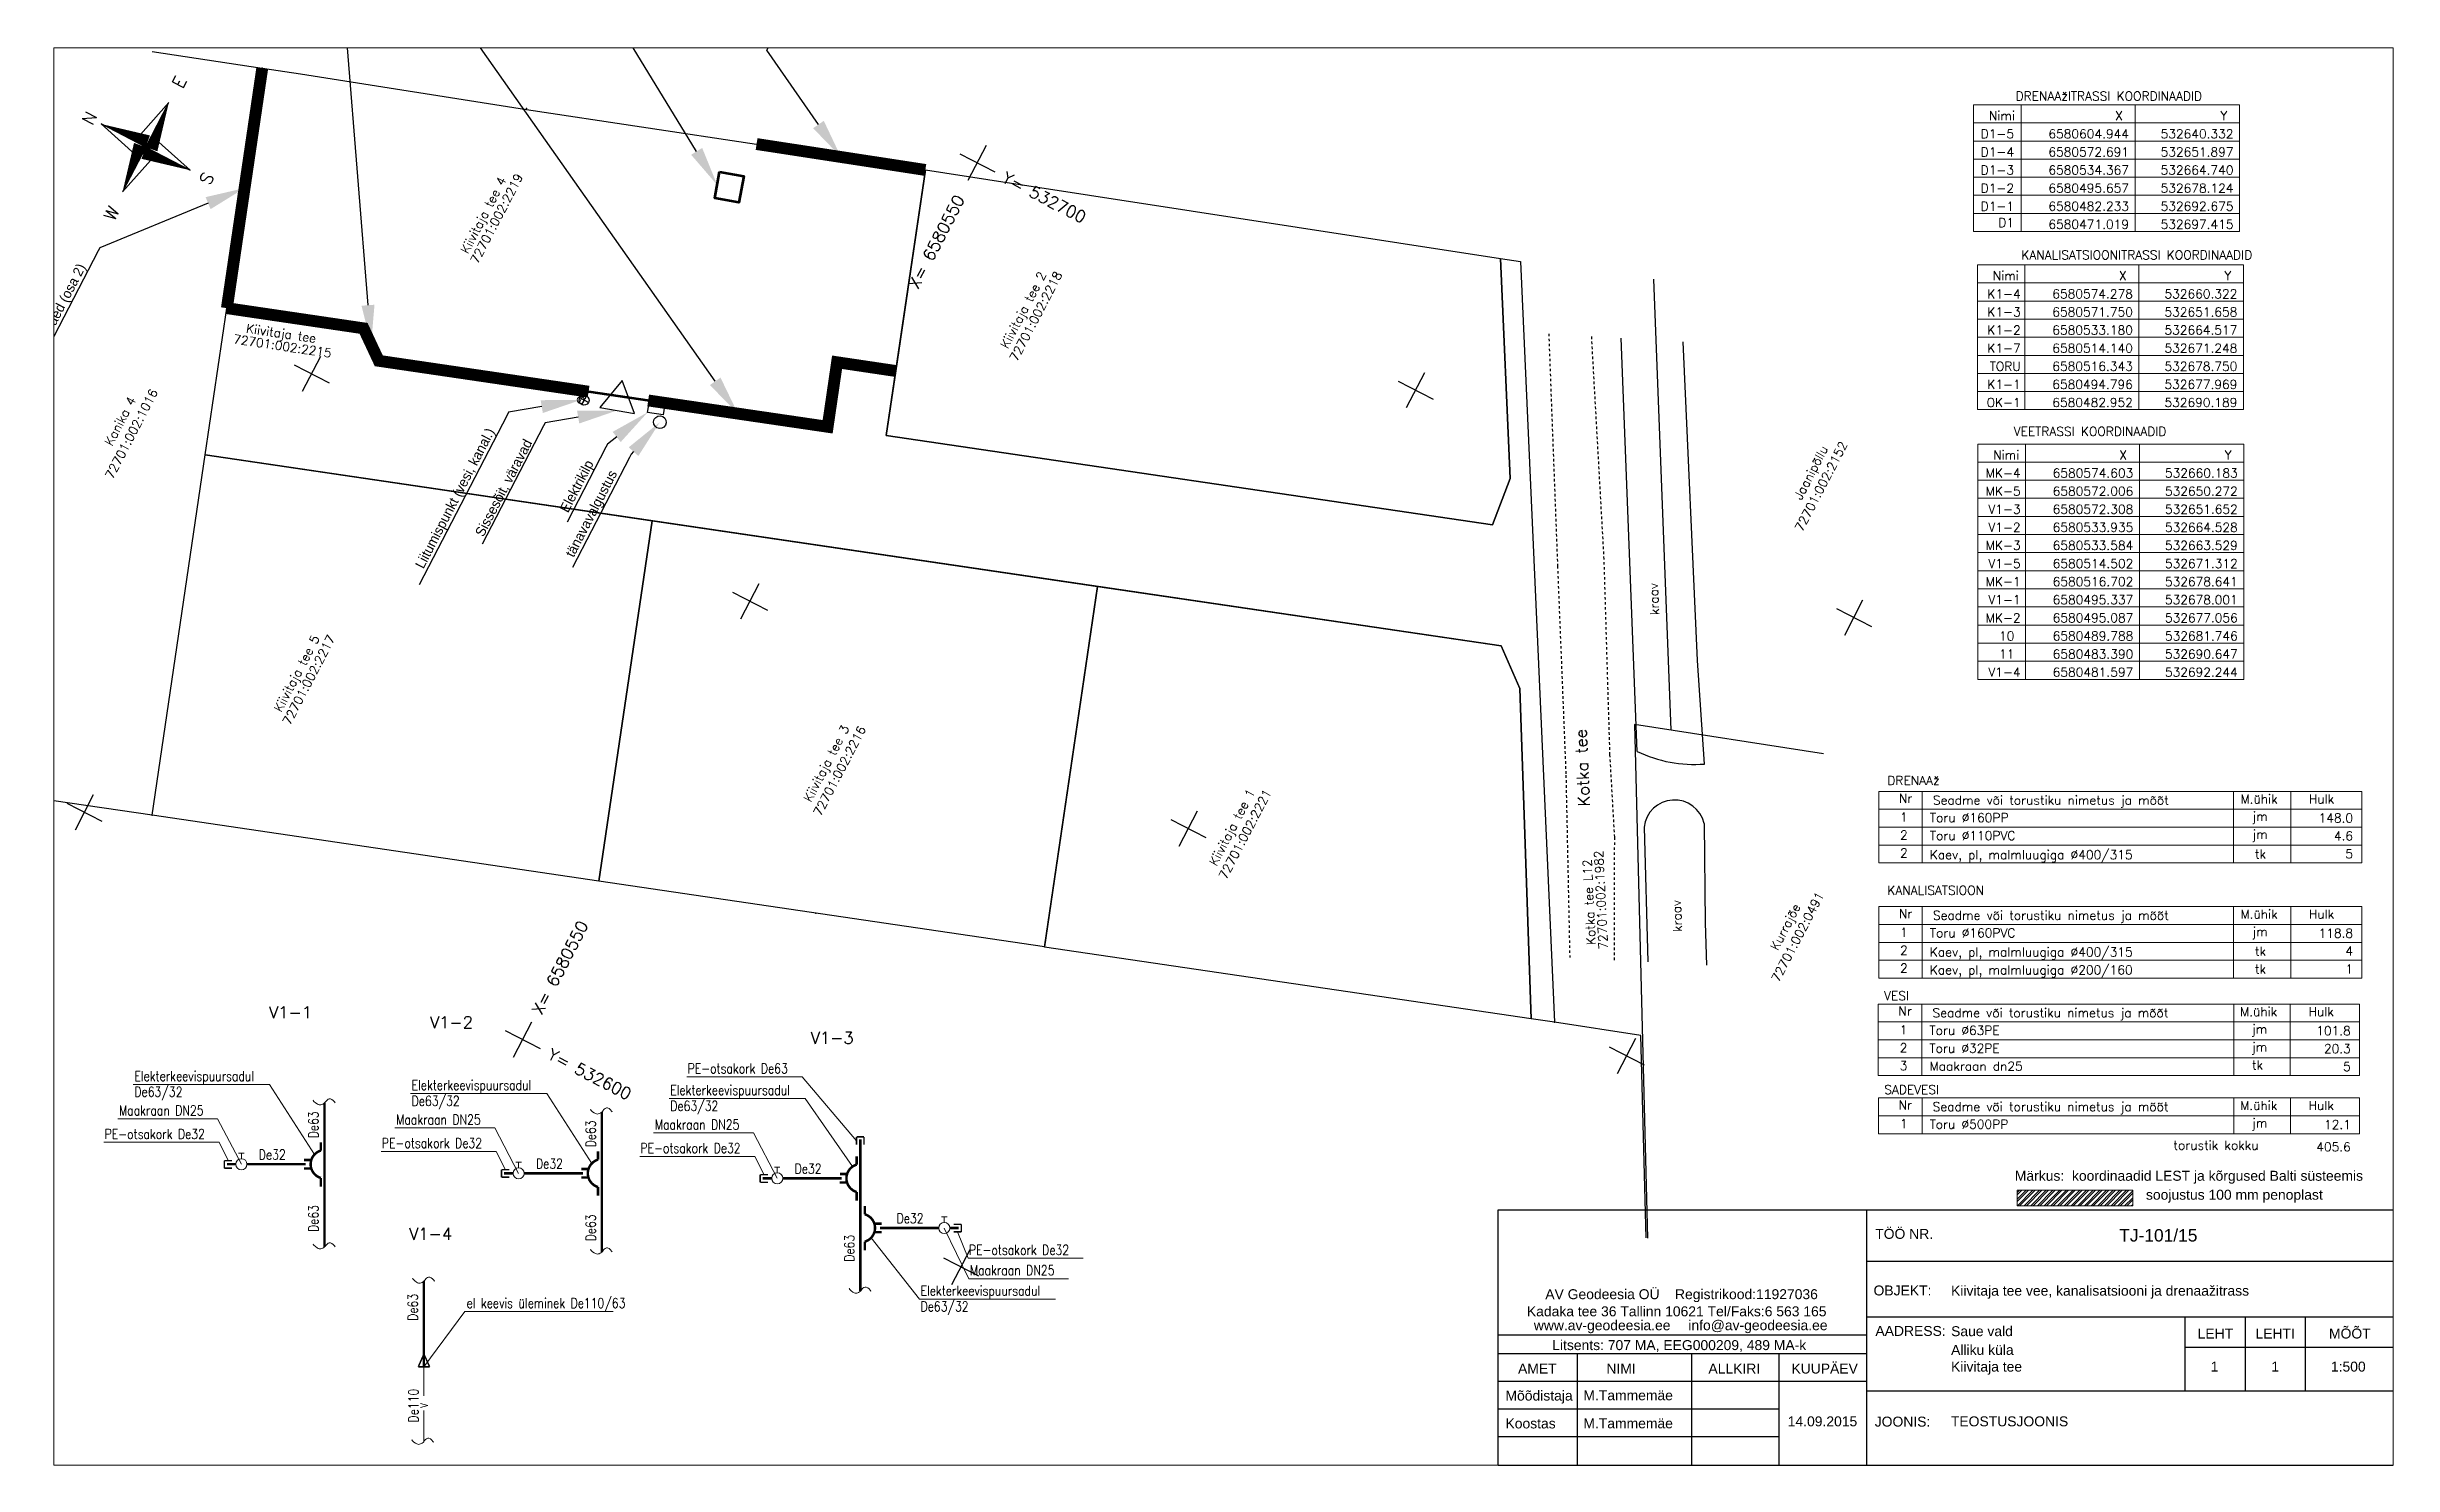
# Paper-space layout 'väljaprint raamiga' of a CAD drawing. Header units: metres. Extents: x -33 to 439, y 1 to 287.
# The model-space entities are those that its viewports show. They can reach past a viewport. Long polylines and large blocks are cut down to what shows.
import ezdxf
from ezdxf import colors
from ezdxf.entities.mleader import LeaderData, LeaderLine
from ezdxf.enums import TextEntityAlignment as Align
from ezdxf.math import Vec2, Vec3

# ---------------------------------------------------------------- set-up
doc = ezdxf.new("R2010")
doc.units = ezdxf.units.M
for name, pattern in [('KATASTRIPIIR', [0.02, 0.01, 0.01]), ('KRAAVIPERV', [0.02, 0.01, 0.01]), ('KRUUSKILL', [2, 1, -1])]:
    doc.linetypes.add(name, pattern=pattern)
doc.layers.add('ABIJOONIS', color=7, linetype='Continuous', lineweight=0)
doc.layers.add('VKAEV', color=7, linetype='Continuous', lineweight=13)
for name, color, linetype in [('KKAEV', 7, 'Continuous'), ('PIIR', 32, 'Continuous'), ('TEE', 122, 'Continuous'), ('VEEKOGU', 5, 'Continuous'), ('vork', 15, 'Continuous'), ('VORMISTUS', 7, 'Continuous')]:
    doc.layers.add(name, color=color, linetype=linetype)
doc.styles.add('JANA', font='ROMANS.SHX', dxfattribs={"width": 0.8, "height": 1})
doc.styles.add('Jana1', font='romant.shx', dxfattribs={"height": 1.2})
doc.styles.add('kirjanurga text', font='arial.ttf', dxfattribs={"height": 2})
doc.styles.add('romanc', font='romanc.shx')
doc.styles.add('ROMAND', font='romand')
doc.styles.add('romans', font='romans.shx')
doc.linetypes.add('V1_tihe', pattern='A,8,-4,["V1",Standard,S=2.54,R=0,X=-2.54,Y=-1.27],-3', length=15)

# ---------------------------------------------------------------- blocks, each defined once
blk = doc.blocks.new('põhi-lõuna')
at = {"layer": 'VORMISTUS'}
for points in [[(-154.06, 830.61), (-156.58, 820.82), (-154.08, 820.51)], [(-143.98, 820.48), (-153.77, 823.01), (-154.08, 820.51)], [(-164.19, 820.53), (-154.4, 818.01), (-154.08, 820.51)], [(-154.11, 810.4), (-151.58, 820.19), (-154.08, 820.51)]]:
    blk.add_lwpolyline(points, close=True, dxfattribs=at)
at = {"layer": 'VORMISTUS', "color": 5}
blk.add_lwpolyline([(-154.06, 830.61, 0, 2.5, 0), (-152.85, 820.68, 0, 0, 0)], format="xyseb", dxfattribs=at)
at = {"layer": 'VORMISTUS'}
for points in [[(-164.19, 820.53, 0, 2.5, 0), (-154.26, 821.74, 0, 0, 0)], [(-143.98, 820.48, 0, 2.5, 0), (-153.91, 819.27, 0, 0, 0)]]:
    blk.add_lwpolyline(points, format="xyseb", dxfattribs=at)
at = {"layer": 'VORMISTUS', "color": 42}
blk.add_lwpolyline([(-154.11, 810.4, 0, 2.5, 0), (-155.32, 820.33, 0, 0, 0)], format="xyseb", dxfattribs=at)
at = {"layer": 'VORMISTUS', "color": 5, "style": 'ROMAND'}
blk.add_text('N', height=2.5, dxfattribs=at).set_placement((-154.09, 833.28), align=Align.MIDDLE_CENTER)
at = {"layer": 'VORMISTUS', "style": 'ROMAND'}
for s, p in [('W', (-169.05, 820.54)), ('E', (-139.34, 820.47))]:
    blk.add_text(s, height=2.5, dxfattribs=at).set_placement(p, align=Align.MIDDLE_CENTER)
at = {"layer": 'VORMISTUS', "color": 42, "style": 'ROMAND'}
blk.add_text('S', height=2.5, dxfattribs=at).set_placement((-154.09, 806.72), align=Align.MIDDLE_CENTER)
blk = doc.blocks.new('VKORIS')
at = {"color": 0, "linetype": 'Continuous'}
for p, q in [((-4, 0), (4, 0)), ((0, 4), (0, -4))]:
    blk.add_line(p, q, dxfattribs=at)
blk = doc.blocks.new('KAKAEV')
at = {"color": 0, "linetype": 'Continuous'}
for p, q in [((-1, 0), (1, 0)), ((0, -1), (0, 1))]:
    blk.add_line(p, q, dxfattribs=at)
blk.add_circle((0, 0), 1, dxfattribs=at)
blk = doc.blocks.new('VESIIB')
at = {"color": 0, "linetype": 'Continuous'}
for p, q in [((-0.7, 0), (0.7, 0)), ((-0.49, -0.49), (-0.77, -0.77)), ((0.49, -0.49), (0.77, -0.77))]:
    blk.add_line(p, q, dxfattribs=at)
blk.add_circle((0, 0), 0.7, dxfattribs=at)

msp = doc.modelspace()

# ---------------------------------------------------------------- linework, layer by layer
at = {"color": 2, "linetype": 'Continuous', "lineweight": 70}
msp.add_line((532661.3, 6580574.28), (532663.34, 6580568.38), dxfattribs=at)
at = {"color": 3, "linetype": 'Continuous', "lineweight": 70, "const_width": 1.2}
for points in [[(532675.17, 6580618.7), (532651.94, 6580610.69)], [(532696.93, 6580554.34), (532691.39, 6580570.72), (532691.39, 6580570.72)]]:
    msp.add_lwpolyline(points, dxfattribs=at)
at = {"color": 5, "linetype": 'Continuous', "lineweight": 70, "const_width": 1.2}
for points in [[(532651.94, 6580610.69), (532656.5, 6580597.46), (532654.29, 6580594.58), (532661.3, 6580574.28)], [(532677.48, 6580547.63), (532675.53, 6580553.31), (532669.29, 6580551.15), (532663.29, 6580568.51)]]:
    msp.add_lwpolyline(points, dxfattribs=at)
for points in [[(532660.39, 6580572.54), (532661.48, 6580569.15), (532663.87, 6580571.78)], [(532663.29, 6580568.36), (532663.78, 6580566.85), (532662.68, 6580566.49), (532662.19, 6580568.01)]]:
    msp.add_lwpolyline(points, close=True)
at = {"linetype": 'Continuous', "lineweight": 70}
for points in [[(532661.78, 6580572.86), (532661.78, 6580572.86)], [(532661.78, 6580572.86), (532661.78, 6580572.86), (532661.78, 6580572.86), (532661.78, 6580572.86), (532661.78, 6580572.86), (532661.78, 6580572.86)]]:
    msp.add_lwpolyline(points, dxfattribs=at)
msp.add_lwpolyline([(532687.16, 6580572.74), (532687.89, 6580570.37), (532685.31, 6580569.58), (532684.58, 6580571.94)], close=True, dxfattribs=at)
msp.add_circle((532661.88, 6580566.45), 0.635)
at = {"layer": 'PIIR', "linetype": 'KATASTRIPIIR'}
msp.add_line((532671.53, 6580629.39), (532675.17, 6580618.7), dxfattribs=at)
for points in [[(532651.94, 6580610.69), (532675.17, 6580618.69), (532676.42, 6580614.99), (532683.77, 6580593.02), (532691.39, 6580570.72), (532696.93, 6580554.34), (532677.48, 6580547.63), (532675.54, 6580553.3), (532669.27, 6580551.14), (532654.29, 6580594.58), (532656.5, 6580597.46)], [(532637.76, 6580605.81), (532652.66, 6580562.56), (532617.78, 6580550.54), (532602.87, 6580593.78), (532637.76, 6580605.81), (532637.76, 6580605.81)], [(532617.78, 6580550.54), (532652.66, 6580562.56), (532667.53, 6580519.44), (532632.65, 6580507.41)], [(532671.25, 6580545.48), (532696.93, 6580554.34), (532698.98, 6580548.27), (532715.8, 6580498.51), (532696.48, 6580487.37), (532691.47, 6580486.82)], [(532632.64, 6580507.41), (532667.53, 6580519.44), (532681, 6580480.37), (532678.04, 6580476.73), (532648.89, 6580460.3)]]:
    msp.add_lwpolyline(points, close=True, dxfattribs=at)
for points in [[(532637.76, 6580605.81), (532651.94, 6580610.69), (532656.5, 6580597.46), (532654.29, 6580594.58), (532669.29, 6580551.15), (532675.53, 6580553.31), (532677.48, 6580547.63), (532671.25, 6580545.48), (532691.47, 6580486.82), (532696.48, 6580487.37), (532715.8, 6580498.51), (532716.45, 6580496.58), (532649.66, 6580458.06), (532648.89, 6580460.3), (532678.04, 6580476.73), (532681, 6580480.37), (532637.76, 6580605.8)], [(532602.87, 6580593.78), (532598.89, 6580605.29)], [(532671.81, 6580545.68), (532677.48, 6580547.63), (532675.54, 6580553.3), (532669.29, 6580551.15)], [(532721.06, 6580483.8), (532681.35, 6580461.21)], [(532686.33, 6580446.36), (532680.17, 6580464.73), (532634.59, 6580439.64)], [(532634.54, 6580439.76), (532652.51, 6580449.66), (532649.66, 6580458.06)]]:
    msp.add_lwpolyline(points, dxfattribs=at)
at = {"layer": 'PIIR', "linetype": 'Continuous'}
for p in [(532675.17, 6580618.7), (532602.87, 6580593.78), (532683.84, 6580593.07), (532625.02, 6580529.54), (532649.66, 6580458.06)]:
    msp.add_point(p, dxfattribs=at)
at = {"layer": 'TEE', "color": 8, "linetype": 'KRUUSKILL'}
for points in [[(532711.27, 6580490.66), (532690.8, 6580479.04), (532672.4, 6580468.54), (532656.18, 6580459.69)], [(532658.05, 6580455.55), (532669.11, 6580461.27), (532676.29, 6580465.53), (532693.61, 6580475.18), (532713.04, 6580486.68)]]:
    msp.add_lwpolyline(points, dxfattribs=at)
at = {"layer": 'VEEKOGU', "color": 8, "linetype": 'KRAAVIPERV'}
for points in [[(532677.86, 6580463.23), (532714.25, 6580483.94)], [(532679.86, 6580456.61), (532688.85, 6580462.06), (532716.8, 6580478.2)], [(532671.38, 6580459.1), (532659.43, 6580452.48)], [(532674.51, 6580453.85), (532665.63, 6580449.15), (532661.88, 6580447.04)]]:
    msp.add_lwpolyline(points, dxfattribs=at)
for centre, radius, start, end in [((532691.07, 6580463.59), 13.21, 181.575, 211.9314), ((532672.48, 6580456.2), 3.1, 310.725, 110.7651)]:
    msp.add_arc(centre, radius, start, end, dxfattribs=at)

# ---------------------------------------------------------------- block references
at = {"layer": 'KKAEV', "color": 1, "xscale": 0.5, "yscale": 0.5, "zscale": 0.5}
msp.add_blockref('KAKAEV', (532660.32, 6580574.28), dxfattribs=at)
at = {"layer": 'VKAEV', "color": 5, "xscale": 0.5, "yscale": 0.5, "zscale": 0.5}
msp.add_blockref('VESIIB', (532660.18, 6580574.6), dxfattribs=at)
at = {"layer": 'vork', "linetype": 'Continuous', "xscale": 0.5, "yscale": 0.5, "zscale": 0.5}
for p in [(532600, 6580600), (532650, 6580600), (532700, 6580600), (532600, 6580550), (532650, 6580550), (532700, 6580550), (532600, 6580500), (532650, 6580500), (532700, 6580500), (532600, 6580450), (532650, 6580450), (532700, 6580450)]:
    msp.add_blockref('VKORIS', p, dxfattribs=at)

# ---------------------------------------------------------------- texts
at = {"layer": 'PIIR', "linetype": 'KATASTRIPIIR', "style": 'romans'}
for s, p in [('72701:002:1016', (532631.18, 6580612.96)), ('Kanika 4', (532634.13, 6580614.56)), ('Kiivitaja tee 4', (532667.99, 6580591.51)), ('72701:002:2219', (532667.56, 6580590.17)), ('Kiivitaja tee 5', (532618.1, 6580586.93)), ('72701:002:2217', (532617.33, 6580585.54)), ('72701:002:2218', (532683.91, 6580537.13)), ('Kiivitaja tee 2', (532684.65, 6580538.56)), ('Kiivitaja tee 3', (532634.71, 6580535.12)), ('72701:002:2216', (532633.91, 6580533.59)), ('72701:002:2221', (532647.12, 6580494.18)), ('Kiivitaja tee 1', (532647.88, 6580495.68)), ('72701:002:2152', (532705.24, 6580458.61)), ('Jaanipõllu', (532708.05, 6580460.17)), ('72701:002:0491', (532663.65, 6580439.72)), ('Kurrajõe', (532666.45, 6580441.29))]:
    msp.add_text(s, height=0.9, dxfattribs=at).set_placement(p)
for s, rotation, p in [('72701:002:2215', 289.0218, (532649.07, 6580608.52)), ('Kiivitaja tee', 289.0218, (532650.62, 6580607.86)), ('Kotka tee L12', 30.2241, (532658.54, 6580457.96)), ('72701:002:1982', 30.2241, (532658.71, 6580456.66))]:
    msp.add_text(s, height=0.9, rotation=rotation, dxfattribs=at).set_placement(p)
at = {"layer": 'TEE', "color": 8, "linetype": 'KRUUSKILL', "style": 'romanc'}
msp.add_text('Kotka tee ', height=1.2, rotation=29.9181, dxfattribs=at).set_placement((532674.19, 6580467.61), align=Align.MIDDLE)
at = {"layer": 'VEEKOGU', "color": 8, "linetype": 'KRAAVIPERV', "style": 'romanc'}
for p in [(532692.33, 6580468.83), (532664.92, 6580452)]:
    msp.add_text('kraav', height=0.9, rotation=29.9181, dxfattribs=at).set_placement(p, align=Align.MIDDLE)
at = {"layer": 'vork', "style": 'romans'}
for p in [(532603, 6580550), (532685.78, 6580550)]:
    msp.add_text('X= 6580550', height=1.2, dxfattribs=at).set_placement(p, align=Align.MIDDLE_LEFT)
for s, p in [('Y= 532600', (532600, 6580547)), ('Y= 532700', (532700, 6580547))]:
    msp.add_text(s, height=1.2, rotation=270, dxfattribs=at).set_placement(p, align=Align.MIDDLE_LEFT)

# ---------------------------------------------------------------- leaders
at = {"linetype": 'Continuous', "lineweight": 70}
ml = msp.add_multileader_mtext('Standard', dxfattribs=at)
ml.set_content('\\pxi-3,l4,t4;plaan.^Ipiirdeaed (osa 2)', color=256)
ml.set_leader_properties()
ml.build(insert=Vec2(0, 0))
ml.multileader.update_dxf_attribs({"text_right_attachment_type": 6, "dogleg_length": 0.36})
ctx = ml.context
ctx.base_point, ctx.char_height, ctx.plane_origin = Vec3(532624.42, 6580625.59), 1, Vec3(532663.56, 6580614.69)
ctx.right_attachment, ctx.text_align_type = 6, 2
notes = []
notes.append((ctx, [(0, (1, 1, 0), (532651.45, 6580624.92), (-1, 0), 0.36, [(0, [(532663.56, 6580614.69)], 0, [])])]))
ctx.mtext.insert, ctx.mtext.alignment, ctx.mtext.flow_direction = Vec3(532649.09, 6580626.26), 3, 5
ml = msp.add_multileader_mtext('Standard', dxfattribs=at)
ml.set_content('\\pxi-3,l4,t4;plaan.^Ipiirdeaed (osa 3)', color=256)
ml.set_leader_properties()
ml.build(insert=Vec2(0, 0))
ml.multileader.update_dxf_attribs({"text_right_attachment_type": 6, "dogleg_length": 0.36})
ctx = ml.context
ctx.base_point, ctx.char_height, ctx.plane_origin = Vec3(532691.99, 6580618.63), 1, Vec3(532655.39, 6580596.02)
ctx.right_attachment = 6
notes.append((ctx, [(0, (1, 1, 0), (532691.63, 6580618.63), (1, 0), 0.36, [(0, [(532655.39, 6580596.02)], 0, [])])]))
ctx.mtext.insert, ctx.mtext.flow_direction = Vec3(532693.99, 6580619.3), 5
ml = msp.add_multileader_mtext('Standard', dxfattribs=at)
ml.set_content('\\pxi-3,l4,t4;plaan.^Ipiirdeaed (osa 4)', color=256)
ml.set_leader_properties()
ml.build(insert=Vec2(0, 0))
ml.multileader.update_dxf_attribs({"text_right_attachment_type": 6, "dogleg_length": 0.36})
ctx = ml.context
ctx.base_point, ctx.char_height, ctx.plane_origin = Vec3(532691.56, 6580607.82), 1, Vec3(532666.29, 6580559.83)
ctx.right_attachment = 6
notes.append((ctx, [(0, (1, 1, 0), (532691.2, 6580607.82), (1, 0), 0.36, [(0, [(532666.29, 6580559.83)], 0, [])])]))
ctx.mtext.insert, ctx.mtext.flow_direction = Vec3(532693.56, 6580608.49), 5
ml = msp.add_multileader_mtext('Standard', dxfattribs=at)
ml.set_content('aiakuur (2.5x2.5 m)', color=256)
ml.set_leader_properties()
ml.build(insert=Vec2(0, 0))
ml.multileader.update_dxf_attribs({"text_right_attachment_type": 6, "dogleg_length": 0.36})
ctx = ml.context
ctx.base_point, ctx.char_height, ctx.plane_origin = Vec3(532698.98, 6580593.46), 1, Vec3(532685.87, 6580572.34)
ctx.right_attachment = 6
notes.append((ctx, [(0, (1, 1, 0), (532698.62, 6580593.46), (1, 0), 0.36, [(0, [(532685.87, 6580572.34)], 0, [])])]))
ctx.mtext.insert, ctx.mtext.flow_direction = Vec3(532700.98, 6580593.96), 5
ml = msp.add_multileader_mtext('Standard')
ml.set_content('Liitumispunkt (vesi, kanal.)', color=256)
ml.set_leader_properties()
ml.build(insert=Vec2(0, 0))
ml.multileader.update_dxf_attribs({"text_right_attachment_type": 6, "dogleg_length": 0.36})
ctx = ml.context
ctx.base_point, ctx.char_height, ctx.plane_origin = Vec3(532628.7, 6580581.17), 1, Vec3(532660.18, 6580574.6)
ctx.right_attachment, ctx.text_align_type = 6, 2
notes.append((ctx, [(0, (1, 1, 0), (532655.73, 6580580.51), (-1, 0), 0.36, [(0, [(532660.18, 6580574.6)], 0, [])])]))
ctx.mtext.insert, ctx.mtext.alignment, ctx.mtext.flow_direction = Vec3(532653.37, 6580581.84), 3, 5
ml = msp.add_multileader_mtext('Standard')
ml.set_content('Sissesõit, väravad', color=256)
ml.set_leader_properties()
ml.build(insert=Vec2(0, 0))
ml.multileader.update_dxf_attribs({"text_right_attachment_type": 6, "dogleg_length": 0.36})
ctx = ml.context
ctx.base_point, ctx.char_height, ctx.plane_origin = Vec3(532636.28, 6580577.36), 1, Vec3(532660.94, 6580570.84)
ctx.right_attachment, ctx.text_align_type = 6, 2
notes.append((ctx, [(0, (1, 1, 0), (532656.48, 6580576.74), (-1, 0), 0.36, [(0, [(532660.94, 6580570.84)], 0, [])])]))
ctx.mtext.insert, ctx.mtext.alignment, ctx.mtext.flow_direction = Vec3(532654.12, 6580577.94), 3, 5
ml = msp.add_multileader_mtext('Standard', dxfattribs=at)
ml.set_content('\\pxi-3,l5,t5;plaan.^Ipiirdeaed (osa 1)', color=256)
ml.set_leader_properties()
ml.build(insert=Vec2(0, 0))
ml.multileader.update_dxf_attribs({"text_right_attachment_type": 6, "dogleg_length": 0.36})
ctx = ml.context
ctx.base_point, ctx.char_height, ctx.plane_origin = Vec3(532700.67, 6580574.16), 1, Vec3(532694.16, 6580562.53)
ctx.right_attachment = 6
notes.append((ctx, [(0, (1, 1, 0), (532700.31, 6580574.16), (1, 0), 0.36, [(0, [(532694.16, 6580562.53)], 0, [])])]))
ctx.mtext.insert, ctx.mtext.flow_direction = Vec3(532702.67, 6580574.83), 5
ml = msp.add_multileader_mtext('Standard')
ml.set_content('Elektrikilp', color=256)
ml.set_leader_properties()
ml.build(insert=Vec2(0, 0))
ml.multileader.update_dxf_attribs({"text_right_attachment_type": 6, "dogleg_length": 0.36})
ctx = ml.context
ctx.base_point, ctx.char_height, ctx.plane_origin = Vec3(532644.78, 6580570.78), 1, Vec3(532662.19, 6580568.01)
ctx.right_attachment, ctx.text_align_type = 6, 2
notes.append((ctx, [(0, (1, 1, 0), (532657.47, 6580570.12), (-1, 0), 0.36, [(0, [(532662.19, 6580568.01)], 0, [])])]))
ctx.mtext.insert, ctx.mtext.alignment, ctx.mtext.flow_direction = Vec3(532655.11, 6580571.45), 3, 5
ml = msp.add_multileader_mtext('Standard')
ml.set_content('tänavavalgustus', color=256)
ml.set_leader_properties()
ml.build(insert=Vec2(0, 0))
ml.multileader.update_dxf_attribs({"text_right_attachment_type": 6, "dogleg_length": 0.36})
ctx = ml.context
ctx.base_point, ctx.char_height, ctx.plane_origin = Vec3(532639.13, 6580568.2), 1, Vec3(532661.88, 6580566.45)
ctx.right_attachment, ctx.text_align_type = 6, 2
notes.append((ctx, [(0, (1, 1, 0), (532657.66, 6580567.53), (-1, 0), 0.36, [(0, [(532661.88, 6580566.45)], 0, [])])]))
ctx.mtext.insert, ctx.mtext.alignment, ctx.mtext.flow_direction = Vec3(532655.3, 6580568.87), 3, 5
for ctx, leaders in notes:
    for number, flags, end, landing, length, lines in leaders:
        leader = LeaderData()
        leader.index, (leader.has_last_leader_line, leader.has_dogleg_vector, leader.attachment_direction) = number, flags
        leader.last_leader_point, leader.dogleg_vector, leader.dogleg_length = Vec3(end), Vec3(landing), length
        for number, points, colour, breaks in lines:
            line = LeaderLine()
            line.index, line.vertices, line.color, line.breaks = number, Vec3.list(points), colors.encode_raw_color(colour), breaks
            leader.lines.append(line)
        ctx.leaders.append(leader)

psp = doc.layouts.new('väljaprint raamiga')

# ---------------------------------------------------------------- hatches: boundary and pattern name
at = {"layer": 'ABIJOONIS'}
h = psp.add_hatch(dxfattribs=at)
h.set_pattern_fill('ANSI32', color=131, scale=0.1, style=0)
h.paths.add_polyline_path([(363.41, 56.73), (386.62, 56.73), (386.62, 53.62), (363.41, 53.62)])

# ---------------------------------------------------------------- linework, layer by layer
at = {"layer": 'ABIJOONIS', "linetype": 'Continuous'}
for p, q in [((354.62, 253.17), (354.62, 275.01)), ((354.62, 275.01), (408.13, 275.01)), ((364.18, 253.17), (364.18, 275.01)), ((387.11, 253.17), (387.11, 275.01)), ((408.13, 253.17), (408.13, 275.01)), ((354.62, 271.37), (408.13, 271.37)), ((354.62, 267.73), (408.13, 267.73)), ((354.62, 264.09), (408.13, 264.09)), ((354.62, 260.45), (408.13, 260.45)), ((354.62, 256.81), (408.13, 256.81)), ((354.62, 253.17), (408.13, 253.17)), ((354.62, 253.17), (408.13, 253.17)), ((354.62, 249.53), (354.62, 253.17)), ((364.18, 249.53), (364.18, 253.17)), ((387.11, 249.53), (387.11, 253.17)), ((408.13, 249.53), (408.13, 253.17)), ((354.62, 249.53), (408.13, 249.53)), ((355.4, 213.71), (355.4, 242.83)), ((355.4, 242.83), (408.91, 242.83)), ((364.96, 213.71), (364.96, 242.83)), ((387.89, 213.71), (387.89, 242.83)), ((408.91, 213.71), (408.91, 242.83)), ((355.4, 239.19), (408.91, 239.19)), ((355.4, 235.55), (408.91, 235.55)), ((355.4, 231.91), (408.91, 231.91)), ((355.4, 228.27), (408.91, 228.27)), ((355.4, 224.63), (408.91, 224.63)), ((355.4, 220.99), (408.91, 220.99)), ((355.4, 217.35), (408.91, 217.35)), ((355.4, 213.71), (408.91, 213.71)), ((355.49, 159.48), (355.49, 206.8)), ((355.49, 206.8), (408.99, 206.8)), ((355.49, 203.16), (408.99, 203.16)), ((365.04, 159.48), (365.04, 206.8)), ((387.97, 159.48), (387.97, 206.8)), ((408.99, 159.48), (408.99, 206.8)), ((355.49, 199.52), (408.99, 199.52)), ((355.49, 195.88), (408.99, 195.88)), ((355.49, 192.24), (408.99, 192.24)), ((355.49, 188.6), (408.99, 188.6)), ((355.49, 184.96), (408.99, 184.96)), ((355.49, 181.32), (408.99, 181.32)), ((355.49, 177.68), (408.99, 177.68)), ((355.49, 174.04), (408.99, 174.04)), ((355.49, 170.4), (408.99, 170.4)), ((355.49, 166.76), (408.99, 166.76)), ((355.49, 163.12), (408.99, 163.12)), ((355.49, 159.48), (408.99, 159.48)), ((335.54, 122.55), (335.54, 136.95)), ((335.54, 136.95), (432.69, 136.95)), ((344.31, 122.55), (344.31, 136.95)), ((406.93, 122.55), (406.93, 136.95)), ((418.4, 122.55), (418.4, 136.95)), ((335.54, 133.35), (432.69, 133.35)), ((335.54, 129.75), (432.69, 129.75)), ((335.54, 126.15), (432.69, 126.15)), ((335.54, 122.55), (432.69, 122.55)), ((335.54, 99.39), (335.54, 113.79)), ((335.54, 113.79), (432.69, 113.79)), ((344.31, 99.39), (344.31, 113.79)), ((406.93, 99.39), (406.93, 113.79)), ((418.4, 99.39), (418.4, 113.79)), ((335.54, 110.19), (432.69, 110.19)), ((335.54, 106.59), (432.69, 106.59)), ((335.54, 102.99), (432.69, 102.99)), ((335.54, 99.39), (432.69, 99.39)), ((335.46, 94.19), (432.23, 94.19)), ((335.46, 79.79), (335.46, 94.19)), ((335.46, 90.59), (432.23, 90.59)), ((344.23, 79.79), (344.23, 94.19)), ((406.96, 79.79), (406.96, 94.11)), ((418.32, 79.79), (418.32, 94.16)), ((432.23, 79.79), (432.23, 94.19)), ((335.46, 86.99), (432.23, 86.99)), ((335.46, 83.39), (432.23, 83.39)), ((335.46, 79.79), (432.23, 79.79)), ((335.48, 75.32), (432.25, 75.32)), ((335.48, 68.12), (335.48, 75.32)), ((335.48, 71.72), (432.25, 71.72)), ((344.25, 68.12), (344.25, 75.32)), ((406.98, 68.12), (406.98, 75.24)), ((418.34, 68.12), (418.34, 75.29)), ((432.25, 68.12), (432.25, 75.32)), ((335.48, 68.12), (432.25, 68.12))]:
    psp.add_line(p, q, dxfattribs=at)
at = {"layer": 'ABIJOONIS', "ltscale": 0.35}
for p, q in [((6.77, 64.22), (5.64, 64.21)), ((6.21, 64.22), (6.21, 63.09)), ((62.53, 62.4), (61.4, 62.39)), ((61.96, 62.39), (61.97, 61.27)), ((114.54, 61.39), (113.42, 61.38)), ((113.98, 61.39), (113.99, 60.26)), ((147.04, 51.41), (148.16, 51.4)), ((147.6, 51.4), (147.59, 50.28))]:
    psp.add_line(p, q, dxfattribs=at)
at = {"layer": 'ABIJOONIS', "linetype": 'Continuous'}
for points in [[(432.69, 136.95), (432.69, 122.55)], [(432.69, 113.79), (432.69, 99.39)]]:
    psp.add_lwpolyline(points, dxfattribs=at)
at = {"layer": 'ABIJOONIS', "color": 251}
for points in [[(20.92, 63.94), (11.86, 78.02), (-15.54, 78.02)], [(76.68, 62.12), (67.62, 76.19), (40.21, 76.19)], [(129.94, 66.7), (118.98, 79.55), (95.83, 79.55)], [(6.22, 61.97), (1.43, 71.09), (-18.64, 71.09)], [(129.15, 61.5), (119.63, 75.19), (92.23, 75.19)], [(3.56, 62.7), (1.72, 66.38), (-21.43, 66.38)], [(61.98, 60.14), (57.19, 69.27), (37.11, 69.27)], [(114, 59.14), (109.21, 68.26), (89.13, 68.26)], [(59.32, 60.87), (57.48, 64.55), (34.33, 64.55)], [(111.34, 59.87), (109.5, 63.55), (86.35, 63.55)], [(132.9, 47.2), (142.58, 34.85), (169.98, 34.85)], [(147.59, 49.15), (152.5, 38.96), (172.58, 38.96)], [(150.25, 48.37), (152.41, 43.07), (175.56, 43.07)], [(42.93, 21.23), (51.18, 32.36), (81.02, 32.36)]]:
    psp.add_lwpolyline(points, dxfattribs=at)
at = {"layer": 'ABIJOONIS', "linetype": 'Continuous'}
for points, const_width in [([(22.95, 45.36), (22.95, 74.31)], 0.5), ([(78.71, 44.32), (78.71, 72.49)], 0.5), ([(22.21, 66.37), (22.21, 64.72)], 0.5), ([(131.45, 67.47), (129.94, 67.47)], 0.3), ([(129.94, 67.47), (129.94, 65.93)], 0.3), ([(130.72, 65.17), (130.72, 66.97)], 0.5), ([(131.45, 67.47), (131.45, 65.93)], 0.3), ([(2.79, 62.7), (2.79, 61.18)], 0.3), ([(2.79, 62.7), (4.33, 62.7)], 0.3), ([(5.1, 61.97), (3.3, 61.97)], 0.5), ([(19.17, 61.97), (7.35, 61.97)], 0.5), ([(20.2, 61.12), (18.81, 61.12)], 0.5), ([(20.18, 62.83), (18.84, 62.83)], 0.5), ([(77.96, 64.54), (77.96, 62.9)], 0.5), ([(129.98, 63.54), (129.98, 61.9)], 0.5), ([(130.72, 36.46), (130.72, 65.17)], 0.5), ([(2.79, 61.18), (4.33, 61.18)], 0.3), ([(22.21, 59.21), (22.21, 57.47)], 0.5), ([(58.55, 60.87), (58.55, 59.36)], 0.3), ([(58.55, 60.87), (60.09, 60.87)], 0.3), ([(58.55, 59.36), (60.09, 59.36)], 0.3), ([(60.86, 60.14), (59.06, 60.14)], 0.5), ([(74.93, 60.14), (63.11, 60.14)], 0.5), ([(75.96, 59.3), (74.57, 59.3)], 0.5), ([(75.94, 61.01), (74.6, 61.01)], 0.5), ([(77.96, 57.38), (77.96, 55.65)], 0.5), ([(110.57, 59.87), (110.57, 58.35)], 0.3), ([(110.57, 59.87), (112.11, 59.87)], 0.3), ([(110.57, 58.35), (112.11, 58.35)], 0.3), ([(112.87, 59.14), (111.07, 59.14)], 0.5), ([(126.95, 59.14), (115.12, 59.14)], 0.5), ([(127.97, 58.3), (126.58, 58.3)], 0.5), ([(127.96, 60.01), (126.61, 60.01)], 0.5), ([(129.98, 56.38), (129.98, 54.64)], 0.5), ([(131.6, 53.55), (131.6, 51.91)], 0.5), ([(133.61, 48.31), (135, 48.31)], 0.5), ([(133.63, 50.02), (134.97, 50.02)], 0.5), ([(134.64, 49.15), (146.46, 49.15)], 0.5), ([(148.71, 49.15), (150.51, 49.15)], 0.5), ([(151.02, 49.88), (149.47, 49.88)], 0.3), ([(151.02, 48.37), (149.47, 48.37)], 0.3), ([(151.02, 49.88), (151.02, 48.37)], 0.3), ([(131.6, 46.4), (131.6, 44.66)], 0.5), ([(42.93, 38.47), (42.93, 25.56)], 0.5), ([(42.93, 25.56), (42.93, 21.23)], 0.5)]:
    psp.add_lwpolyline(points, dxfattribs=dict(at, const_width=const_width))
at = {"layer": 'ABIJOONIS', "linetype": 'Continuous', "const_width": 0.5}
for points in [[(22.21, 64.72, 0.748627), (22.21, 59.21, 0.748627)], [(77.96, 62.9, 0.748627), (77.96, 57.38, 0.748627)], [(129.98, 61.9, 0.748627), (129.98, 56.38, 0.748627)], [(131.6, 51.91, -0.748627), (131.6, 46.4, -0.748627)]]:
    psp.add_lwpolyline(points, format="xyb", dxfattribs=at)
at = {"layer": 'ABIJOONIS', "color": 131}
psp.add_lwpolyline([(363.41, 56.73), (386.62, 56.73), (386.62, 53.62), (363.41, 53.62)], close=True, dxfattribs=at)
at = {"layer": 'ABIJOONIS', "lineweight": 13, "const_width": 0.3, "flags": 128}
for points in [[(41.79, 21.23), (42.93, 23.79)], [(44.08, 21.23), (42.93, 23.79)], [(41.79, 21.23), (44.08, 21.23)]]:
    psp.add_lwpolyline(points, dxfattribs=at)
at = {"layer": 'ABIJOONIS', "color": 7, "linetype": 'V1_tihe', "ltscale": 0.7, "const_width": 0.2}
for points in [[(42.93, 21.23), (42.93, 15.35)], [(42.93, 12.46), (42.93, 6.24)]]:
    psp.add_lwpolyline(points, dxfattribs=at)
at = {"layer": 'ABIJOONIS', "linetype": 'Continuous', "ltscale": 0.35}
for centre in [(6.22, 61.97), (61.98, 60.14), (114, 59.14), (147.59, 49.15)]:
    psp.add_circle(centre, 1.12, dxfattribs=at)
at = {"layer": 'ABIJOONIS', "linetype": 'Continuous', "ltscale": 0.35, "start_tangent": (-0.945753, 0.324886), "end_tangent": (-0.574887, 0.818233)}
for points in [[(20.74, 74.83), (21.44, 74.11), (22.23, 73.91), (22.93, 74.29), (23.45, 74.87), (24.42, 75), (25.04, 74.37)], [(76.5, 73.01), (77.2, 72.29), (77.99, 72.09), (78.69, 72.47), (79.21, 73.05), (80.17, 73.17), (80.8, 72.55)], [(20.74, 45.89), (21.44, 45.16), (22.23, 44.96), (22.93, 45.34), (23.45, 45.93), (24.42, 46.05), (25.04, 45.42)], [(76.5, 44.85), (77.2, 44.13), (77.99, 43.93), (78.69, 44.31), (79.21, 44.89), (80.17, 45.01), (80.8, 44.39)], [(128.52, 36.99), (129.22, 36.26), (130, 36.06), (130.71, 36.44), (131.23, 37.03), (132.19, 37.15), (132.82, 36.52)]]:
    psp.add_spline(points, degree=3, dxfattribs=at)
at = {"layer": 'ABIJOONIS', "linetype": 'Continuous', "lineweight": 13, "start_tangent": (-0.945753, 0.324886), "end_tangent": (-0.574887, 0.818233)}
psp.add_spline([(40.73, 39), (41.43, 38.27), (42.21, 38.07), (42.91, 38.45), (43.44, 39.04), (44.4, 39.16), (45.03, 38.53)], degree=3, dxfattribs=at)
at = {"layer": 'ABIJOONIS', "color": 7, "linetype": 'Continuous', "ltscale": 0.7, "start_tangent": (-0.945753, 0.324886), "end_tangent": (-0.574887, 0.818233)}
psp.add_spline([(40.56, 6.58), (41.26, 5.86), (42.05, 5.66), (42.75, 6.04), (43.27, 6.62), (44.23, 6.75), (44.86, 6.12)], degree=3, dxfattribs=at)
at = {"layer": 'VORMISTUS'}
for p, q in [((258.99, 1.48), (258.99, 52.78)), ((258.99, 52.78), (438.99, 52.78)), ((333.05, 52.78), (333.05, 6.19)), ((333.05, 52.78), (333.05, 1.48)), ((333.05, 42.48), (438.99, 42.48)), ((333.05, 31.3), (438.99, 31.3)), ((397.2, 16.39), (397.2, 31.3)), ((409.31, 16.39), (409.31, 31.3)), ((421.4, 16.39), (421.4, 31.3)), ((274.9, 23.9), (274.9, 1.54)), ((297.87, 23.9), (297.87, 1.54)), ((315.42, 23.9), (315.42, 1.54)), ((397.2, 25.22), (438.99, 25.22)), ((333.05, 18.31), (258.99, 18.31)), ((333.05, 16.39), (438.99, 16.39)), ((315.42, 12.72), (258.99, 12.72)), ((315.42, 7.13), (258.99, 7.13))]:
    psp.add_line(p, q, dxfattribs=at)
for points in [[(258.99, 27.64), (333.05, 27.64)], [(258.99, 23.9), (333.05, 23.9)], [(258.99, 1.48), (438.99, 1.48)]]:
    psp.add_lwpolyline(points, dxfattribs=at)

# ---------------------------------------------------------------- block references
at = {"layer": 'VORMISTUS', "linetype": 'Continuous', "rotation": 62.72658102102534}
psp.add_blockref('põhi-lõuna', (786.87, 27.47), dxfattribs=at)

# ---------------------------------------------------------------- texts
at = {"layer": 'ABIJOONIS', "linetype": 'Continuous', "style": 'romanc'}
for s, p in [('Nimi ', (364.18, 271.37)), ('DRENAAžITRASSI KOORDINAADID', (400.58, 275.33)), (' X  ', (387.11, 271.37)), (' Y  ', (408.13, 271.37)), ('D1-5', (362.77, 267.73)), ('6580604.944 ', (387.11, 267.73)), ('532640.332 ', (408.13, 267.73)), ('D1-4', (362.77, 264.09)), ('6580572.691 ', (387.11, 264.09)), ('532651.897 ', (408.13, 264.09)), ('D1-3', (362.77, 260.45)), ('6580534.367 ', (387.11, 260.45)), ('532664.740 ', (408.13, 260.45)), ('D1-2', (362.77, 256.81)), ('D1-1', (362.77, 253.17)), ('6580495.657 ', (387.11, 256.81)), ('6580482.233 ', (387.11, 253.17)), ('532678.124 ', (408.13, 256.81)), ('532692.675 ', (408.13, 253.17)), ('D1', (362.77, 249.89)), ('6580471.019 ', (387.11, 249.53)), ('532697.415 ', (408.13, 249.53)), ('KANALISATSIOONITRASSI KOORDINAADID', (410.67, 243.39)), ('Nimi ', (364.96, 239.19)), (' X  ', (387.89, 239.19)), (' Y  ', (408.91, 239.19)), ('K1-4', (364.11, 235.55)), ('6580574.278 ', (387.89, 235.55)), ('532660.322 ', (408.91, 235.55)), ('K1-3', (364.11, 231.91)), ('6580571.750 ', (387.89, 231.91)), ('532651.658 ', (408.91, 231.91)), ('K1-2', (364.11, 228.27)), ('K1-7', (364.11, 224.63)), ('6580533.180 ', (387.89, 228.27)), ('6580514.140 ', (387.89, 224.63)), ('532664.517 ', (408.91, 228.27)), ('532671.248 ', (408.91, 224.63)), ('TORU', (364.11, 220.99)), ('6580516.343 ', (387.89, 220.99)), ('532678.750 ', (408.91, 220.99)), ('K1-1', (364.11, 217.35)), ('6580494.796 ', (387.89, 217.35)), ('532677.969 ', (408.91, 217.35)), ('OK-1', (364.11, 213.71)), ('6580482.952 ', (387.89, 213.71)), ('532690.189 ', (408.91, 213.71)), ('VEETRASSI KOORDINAADID', (393.4, 207.89)), ('Nimi ', (365.04, 203.16)), (' X  ', (387.97, 203.16)), (' Y  ', (408.99, 203.16)), ('MK-4', (364.07, 199.52)), ('MK-5', (364.07, 195.88)), ('6580574.603 ', (387.97, 199.52)), ('6580572.006 ', (387.97, 195.88)), ('532660.183 ', (408.99, 199.52)), ('532650.272 ', (408.99, 195.88)), ('V1-3', (364.07, 192.24)), ('6580572.308 ', (387.97, 192.24)), ('532651.652 ', (408.99, 192.24)), ('V1-2', (364.07, 188.6)), ('6580533.935 ', (387.97, 188.6)), ('532664.528 ', (408.99, 188.6)), ('MK-3', (364.07, 184.96)), ('6580533.584 ', (387.97, 184.96)), ('532663.529 ', (408.99, 184.96)), ('MK-1', (364.07, 177.68)), ('V1-5', (364.07, 181.32)), ('6580514.502 ', (387.97, 181.32)), ('6580516.702 ', (387.97, 177.68)), ('532671.312 ', (408.99, 181.32)), ('532678.641 ', (408.99, 177.68)), ('V1-1', (364.07, 174.04)), ('6580495.337 ', (387.97, 174.04)), ('532678.001 ', (408.99, 174.04)), ('MK-2', (364.07, 170.4)), ('6580495.087 ', (387.97, 170.4)), ('532677.056 ', (408.99, 170.4)), ('10 ', (364.07, 166.76)), ('11 ', (364.07, 163.12)), ('6580489.788 ', (387.97, 166.76)), ('6580483.390 ', (387.97, 163.12)), ('532681.746 ', (408.99, 166.76)), ('532690.647 ', (408.99, 163.12)), ('V1-4', (364.07, 159.48)), ('6580481.597 ', (387.97, 159.48)), ('532692.244 ', (408.99, 159.48))]:
    psp.add_text(s, height=1.8, dxfattribs=at).set_placement(p, align=Align.BOTTOM_RIGHT)
for s, p in [('DRENAAž', (337.28, 138.24)), ('Nr', (339.58, 134.64)), ('1', (339.84, 130.87)), ('Toru %%C160PP', (345.84, 130.76)), ('Seadme või torustiku nimetus ja mõõt', (346.44, 134.28)), ('M.ühik', (408.3, 134.52)), ('jm', (410.68, 131.01)), ('Hulk', (422.05, 134.52)), ('2', (339.84, 127.27)), ('Toru %%C110PVC', (345.84, 127.16)), ('jm', (410.68, 127.41)), ('2', (339.84, 123.67)), ('Kaev, pl, malmluugiga Ø400/315', (345.81, 123.31)), ('tk', (411.2, 123.48)), ('KANALISATSIOON', (337.28, 116.16)), ('Nr', (339.58, 111.48)), ('1', (339.84, 107.71)), ('Toru %%C160PVC', (345.84, 107.6)), ('Seadme või torustiku nimetus ja mõõt', (346.44, 111.12)), ('M.ühik', (408.3, 111.36)), ('jm', (410.68, 107.85)), ('Hulk', (422.05, 111.36)), ('2', (339.84, 104.11)), ('Kaev, pl, malmluugiga Ø400/315', (345.81, 103.75)), ('tk', (411.2, 103.92)), ('2', (339.84, 100.51)), ('Kaev, pl, malmluugiga Ø200/160', (345.81, 100.15)), ('tk', (411.2, 100.32)), ('VESI', (336.63, 94.96)), ('Nr', (339.5, 91.87)), ('1', (339.76, 88.1)), ('Toru %%C63PE', (345.76, 87.99)), ('Seadme või torustiku nimetus ja mõõt', (346.36, 91.52)), ('M.ühik', (408.22, 91.75)), ('jm', (410.6, 88.25)), ('Hulk', (421.98, 91.75)), ('2', (339.76, 84.5)), ('Toru %%C32PE', (345.76, 84.39)), ('jm', (410.6, 84.65)), ('3', (339.76, 80.9)), ('Maakraan dn25', (345.76, 80.79)), ('tk', (410.6, 81.05)), ('SADEVESI', (336.65, 76.09)), ('Nr', (339.52, 73)), ('1', (339.78, 69.23)), ('Toru %%C500PP', (345.78, 69.12)), ('Seadme või torustiku nimetus ja mõõt', (346.38, 72.64)), ('M.ühik', (408.24, 72.88)), ('jm', (410.62, 69.37)), ('Hulk', (422, 72.88)), ('torustik kokku', (394.81, 64.9))]:
    psp.add_text(s, height=1.8, dxfattribs=at).set_placement(p)
for s, p in [('148.0', (430.95, 130.69)), ('4.6', (430.95, 127.09)), ('5', (430.95, 123.49)), ('118.8', (430.95, 107.53)), ('4', (430.95, 103.93)), ('1', (430.95, 100.33)), ('101.8', (430.49, 87.92)), ('20.3', (430.49, 84.32)), ('5', (430.49, 80.72)), ('12.1', (430.51, 69.05)), ('405.6', (430.49, 64.57))]:
    psp.add_text(s, height=1.8, dxfattribs=at).set_placement(p, align=Align.RIGHT)
at = {"layer": 'ABIJOONIS', "lineweight": 13, "style": 'Jana1'}
for s, p in [('V1-1', (11.77, 91.32)), ('V1-2', (44.15, 89.31)), ('V1-3', (120.72, 86.2)), ('V1-4', (39.96, 46.8))]:
    psp.add_text(s, height=2.4, dxfattribs=at).set_placement(p)
at = {"layer": 'ABIJOONIS', "color": 251, "lineweight": 13, "style": 'JANA', "width": 0.8}
for s, rotation, p in [('Elekterkeevispuursadul', 359.9981, (-15.3, 78.71)), ('PE-otsakork De63', 359.9981, (95.96, 80.23)), ('De63/32', 359.9981, (-15.3, 75.54)), ('Elekterkeevispuursadul', 359.9981, (40.46, 76.89)), ('De63/32', 359.9981, (40.46, 73.71)), ('Elekterkeevispuursadul', 359.9981, (92.48, 75.89)), ('Maakraan DN25', 359.9981, (-18.4, 71.79)), ('Maakraan DN25', 359.9981, (37.36, 69.96)), ('Maakraan DN25', 359.9981, (89.38, 68.96)), ('De63/32', 359.9981, (92.48, 72.71)), ('PE-otsakork De32', 359.9981, (-21.29, 67.05)), ('PE-otsakork De32', 359.9981, (34.47, 65.23)), ('PE-otsakork De32', 359.9981, (86.48, 64.23)), ('PE-otsakork De32', 359.9981, (152.54, 43.74)), ('Maakraan DN25', 359.9981, (152.75, 39.66)), ('el keevis üleminek De110/63', 0.0019, (51.52, 33.05)), ('Elekterkeevispuursadul', 359.9981, (142.82, 35.55)), ('De63/32', 359.9981, (142.82, 32.37))]:
    psp.add_text(s, height=2, rotation=rotation, dxfattribs=at).set_placement(p)
at = {"layer": 'ABIJOONIS', "ltscale": 0.35, "style": 'romans', "width": 0.8}
for p in [(21.72, 67.19), (77.48, 65.37), (21.72, 48.35), (77.48, 46.47), (129.5, 42.36), (41.7, 30.49)]:
    psp.add_text('De63', height=2, rotation=90, dxfattribs=at).set_placement(p)
for p in [(9.72, 62.91), (65.48, 61.09), (117.49, 60.08), (138, 50.1)]:
    psp.add_text('De32', height=2, dxfattribs=at).set_placement(p)
at = {"layer": 'ABIJOONIS', "color": 7, "linetype": 'V1_tihe', "ltscale": 0.7, "style": 'JANA', "width": 0.8}
for s, height, p in [('De110', 2, (41.83, 10.04)), ('V', 1.5, (43.75, 12.98))]:
    psp.add_text(s, height=height, rotation=89.9981, dxfattribs=at).set_placement(p)
at = {"layer": 'VORMISTUS', "style": 'kirjanurga text'}
for s, height, p in [('Märkus:  koordinaadid LEST ja kõrgused Balti süsteemis', 2, (362.92, 58.65)), ('soojustus 100 mm penoplast', 2, (389.29, 54.84)), ('TÖÖ NR.', 2, (334.84, 46.97)), ('TJ-101/15', 2.5, (383.92, 46.43)), ('Kadaka tee 36 Tallinn 10621 Tel/Faks:6 563 165', 2, (264.78, 31.39)), ('AV Geodeesia OÜ    Registrikood:11927036', 2, (268.48, 34.84)), ('OBJEKT:', 2, (334.5, 35.59)), ('Kiivitaja tee vee, kanalisatsiooni ja drenaažitrass', 2, (350.09, 35.54)), ('www.av-geodeesia.ee', 2, (266.17, 28.59)), ('info@av-geodeesia.ee', 2, (297.25, 28.6)), ('AADRESS:', 2, (334.88, 27.45)), ('Saue vald', 2, (350.1, 27.4)), ('LEHT', 2, (399.69, 26.93)), ('LEHTI', 2, (411.32, 26.93)), ('MÕÕT', 2, (426.11, 26.93)), ('Litsents: 707 MA, EEG000209, 489 MA-k', 2, (269.87, 24.6)), ('Alliku küla', 2, (350.1, 23.64)), ('AMET', 2, (263, 19.88)), ('NIMI', 2, (280.77, 19.88)), ('ALLKIRI', 2, (301.29, 19.88)), ('KUUPÄEV', 2, (317.99, 19.88)), ('Kiivitaja tee', 2, (350.09, 20.27)), ('1', 2, (402.32, 20.28)), ('1', 2, (414.51, 20.28)), ('1:500', 2, (426.49, 20.28)), ('Mõõdistaja', 2, (260.47, 14.45)), ('M.Tammemäe', 2, (276.14, 14.51)), ('Koostas', 2, (260.47, 8.85)), ('M.Tammemäe', 2, (276.14, 8.87)), ('14.09.2015', 2, (317.24, 9.27)), ('JOONIS:', 2, (334.74, 9.22)), ('TEOSTUSJOONIS', 2, (350.06, 9.27))]:
    psp.add_text(s, height=height, rotation=0.0037, dxfattribs=at).set_placement(p)

# ---------------------------------------------------------------- viewports
at = {"layer": 'VORMISTUS', "view_target_point": (532680.35, 6580534.81), "view_twist_angle": 62.5867}
psp.add_viewport(center=(203.75, 143.98), size=(470.49, 285), view_center_point=(20.49, -35.67), view_height=143.5, dxfattribs=at)

doc.saveas('drawing.dxf')
